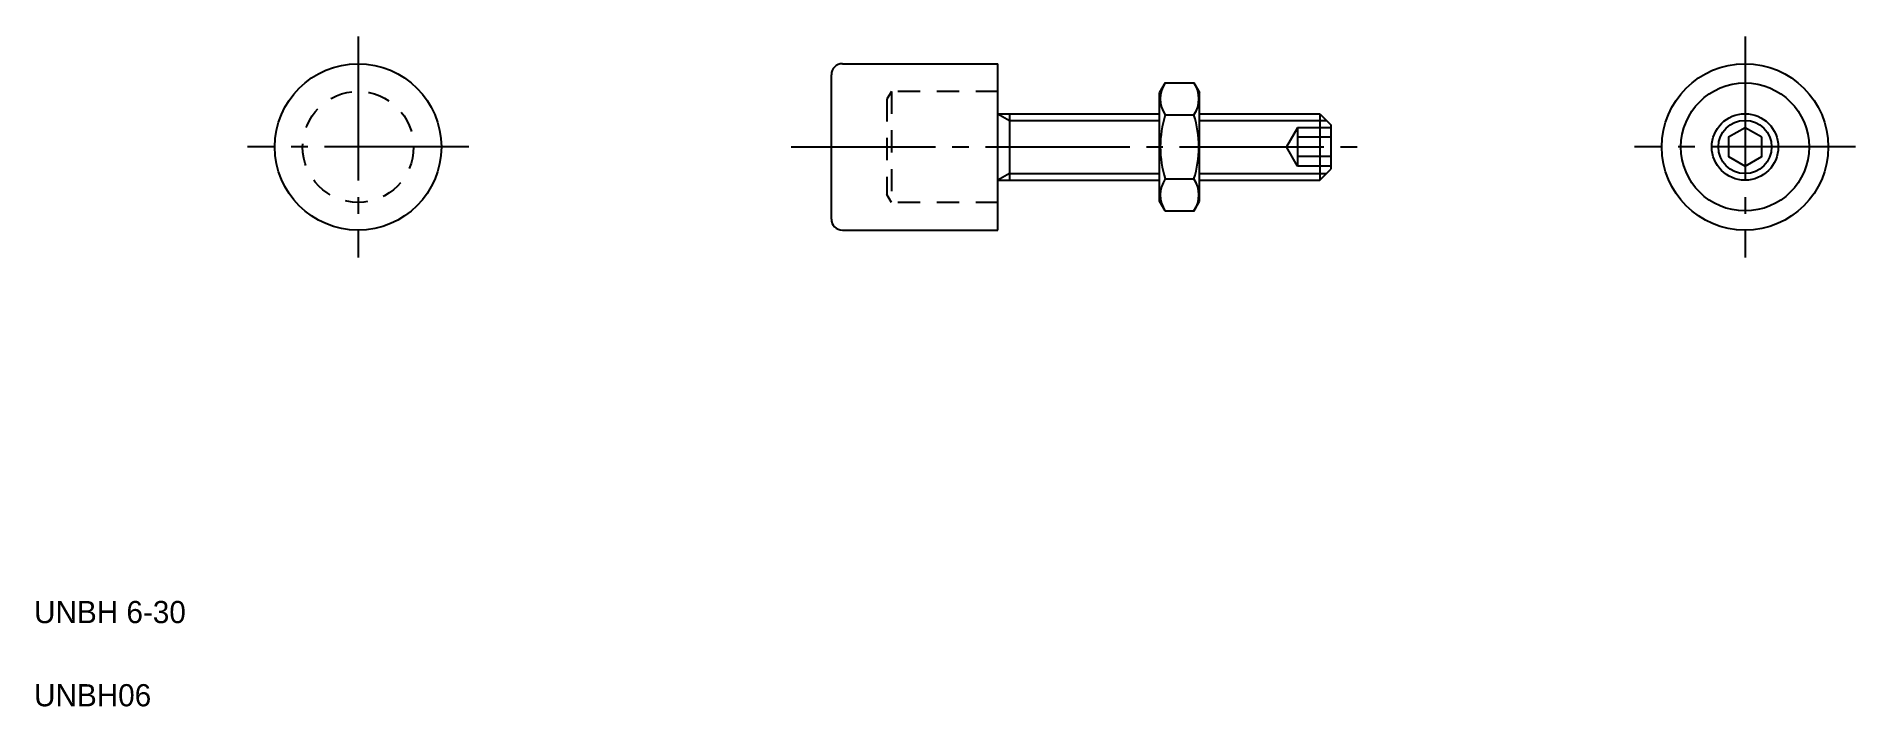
# Model space of a CAD drawing. Extents: x 5 to 169, y 5 to 65.
import ezdxf

# ---------------------------------------------------------------- set-up
doc = ezdxf.new("R2010")
doc.units = 0
doc.linetypes.add('CENTER', pattern=[17.5, 13, -1.5, 1.5, -1.5])
doc.linetypes.add('DASHED', pattern=[3.5, 2, -1.5])
doc.layers.get('0').update_dxf_attribs({"linetype": 'CONTINUOUS'})
doc.layers.add('CENTER', color=1, linetype='CENTER')

msp = doc.modelspace()

# ---------------------------------------------------------------- linework, layer by layer
at = {"color": 7, "linetype": 'CONTINUOUS'}
for p, q in [((77.85, 62.93), (91.85, 62.93)), ((91.85, 47.93), (91.85, 62.93)), ((76.85, 48.93), (76.85, 61.93)), ((106.93, 61.21), (106.42, 60.33)), ((106.93, 61.21), (109.52, 61.21)), ((109.52, 61.21), (110.02, 60.33)), ((106.42, 50.53), (106.42, 60.33)), ((110.02, 50.53), (110.02, 60.33)), ((91.85, 58.43), (106.42, 58.43)), ((92.89, 58.43), (92.89, 52.43)), ((106.93, 58.32), (109.52, 58.32)), ((110.02, 58.43), (120.85, 58.43)), ((120.85, 58.43), (120.85, 52.43)), ((120.85, 58.43), (121.85, 57.43)), ((106.93, 52.55), (109.52, 52.55)), ((120.85, 52.43), (121.85, 53.43)), ((91.85, 52.43), (106.42, 52.43)), ((109.97, 52.43), (120.85, 52.43)), ((106.93, 49.66), (106.42, 50.53)), ((106.93, 49.66), (109.52, 49.66)), ((109.52, 49.66), (110.02, 50.53)), ((77.85, 47.93), (91.85, 47.93))]:
    msp.add_line(p, q, dxfattribs=at)
at = {"color": 3, "linetype": 'DASHED'}
for p, q in [((82.25, 60.43), (81.85, 59.74)), ((81.85, 59.74), (81.85, 51.13)), ((82.25, 60.43), (82.25, 50.43)), ((91.85, 60.43), (82.25, 60.43)), ((82.25, 50.43), (81.85, 51.13)), ((91.85, 50.43), (82.25, 50.43))]:
    msp.add_line(p, q, dxfattribs=at)
at = {"color": 3, "linetype": 'CONTINUOUS'}
for p, q in [((91.85, 58.43), (92.89, 57.83)), ((92.89, 57.83), (106.42, 57.83)), ((109.97, 57.83), (121.45, 57.83)), ((121.85, 57.43), (121.85, 53.43)), ((118.85, 57.16), (117.85, 55.43)), ((118.85, 57.16), (118.85, 53.7)), ((121.85, 57.16), (118.85, 57.16)), ((121.85, 56.3), (118.85, 56.3)), ((118.85, 53.7), (117.85, 55.43)), ((121.85, 54.57), (118.85, 54.57)), ((92.89, 53.03), (91.85, 52.43)), ((92.89, 53.03), (106.48, 53.03)), ((109.97, 53.03), (121.45, 53.03)), ((121.85, 53.7), (118.85, 53.7))]:
    msp.add_line(p, q, dxfattribs=at)
for p, q in [((92.37, 52.73), (92.37, 52.73)), ((92.63, 52.88), (92.63, 52.88))]:
    msp.add_line(p, q)
at = {"color": 7, "linetype": 'CONTINUOUS'}
msp.add_lwpolyline([(160.68, 56.3), (159.18, 57.16), (157.68, 56.3), (157.68, 54.57), (159.18, 53.7), (160.68, 54.57)], close=True, dxfattribs=at)
for centre, radius in [((34.2, 55.43), 7.5), ((159.18, 55.43), 7.5), ((159.18, 55.43), 5.77), ((159.18, 55.43), 3)]:
    msp.add_circle(centre, radius, dxfattribs=at)
at = {"color": 3, "linetype": 'DASHED'}
msp.add_circle((34.2, 55.43), 5, dxfattribs=at)
at = {"color": 3, "linetype": 'CONTINUOUS'}
msp.add_circle((159.18, 55.43), 2.4, dxfattribs=at)
at = {"color": 7, "linetype": 'CONTINUOUS'}
for centre, radius, start, end in [((77.85, 61.93), 1, 90, 180), ((109.04, 59.76), 2.56, 145.6111, 214.3889), ((107.41, 59.76), 2.56, 325.6111, 34.3889), ((116.04, 55.43), 9.55, 162.4111, 197.5889), ((100.41, 55.43), 9.55, 342.4111, 17.5889), ((109.04, 51.1), 2.56, 145.6111, 214.3889), ((107.41, 51.1), 2.56, 325.6111, 34.3889), ((77.85, 48.93), 1, 180, 270)]:
    msp.add_arc(centre, radius, start, end, dxfattribs=at)
at = {"layer": 'CENTER', "color": 1, "linetype": 'CENTER'}
for p, q in [((34.2, 65.4), (34.2, 45.46)), ((159.18, 65.4), (159.18, 45.46)), ((44.17, 55.43), (24.23, 55.43)), ((73.23, 55.43), (125.32, 55.43)), ((169.15, 55.43), (149.21, 55.43))]:
    msp.add_line(p, q, dxfattribs=at)

# ---------------------------------------------------------------- texts
at = {"color": 7, "linetype": 'CONTINUOUS'}
for s, p in [('UNBH 6-30', (5, 12.5)), ('UNBH06', (5, 5))]:
    msp.add_text(s, height=2, dxfattribs=at).set_placement(p)

doc.saveas('drawing.dxf')
